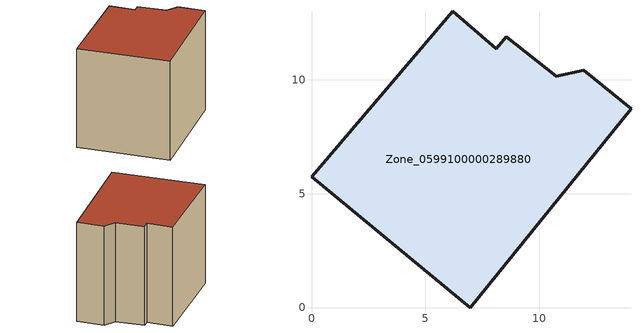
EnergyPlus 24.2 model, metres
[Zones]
Zone_0599100000289880
 floor ground (C_G): 6.96,0 0,5.73 6.2,13 8.11,11.37 8.55,11.9 10.75,10.16 11.96,10.43 14.03,8.73 z0
 wall outside (C_F): 0,5.73 6.96,0 14.03,8.73 11.96,10.43 10.75,10.16 8.55,11.9 8.11,11.37 6.2,13 0,5.73 z0:10.08
 roof outside (C_R): 10.75,10.16 8.55,11.9 8.11,11.37 6.2,13 0,5.73 6.96,0 14.03,8.73 11.96,10.43 z10.08
[BUILDING]
Pand.0599100000289880: North Axis=0; Terrain=City; Loads Convergence Tolerance Value=0.04; Temperature Convergence Tolerance Value=0.4; Solar Distribution=FullExterior; Maximum Number of Warmup Days=25; Minimum Number of Warmup Days=1
[Site:Location]
Rotterdam.The.Hague.AP_ZH_NLD Design_Conditions: Latitude=51.96; Longitude=4.45; Time Zone=1; Elevation=-4.5
[SITE:GROUNDTEMPERATURE:BUILDINGSURFACE]
18, 18, 18, 18, 18, 18, 18, 18, 18, 18, 18, 18
[MATERIAL] Thermal Absorptance=0.9; Solar Absorptance=0.7; Visible Absorptance=0.7
Name | Roughness | Thickness | Conductivity | Density | Specific Heat
G.TC.1946 | MediumSmooth | 0.15 | 1 | 540 | 1210
F.TC.1946 | Rough | 0.3 | 0.857143 | 1920 | 840
R.TC.1946 | MediumRough | 0.2 | 0.909091 | 1500 | 1000
[CONSTRUCTION]
C_G: G.TC.1946
C_F: F.TC.1946
C_R: R.TC.1946
[ZONE]
Zone_0599100000289880: Type=1; Multiplier=1; Ceiling Height=Autocalculate; Volume=Autocalculate; Floor Area=autocalculate; Part of Total Floor Area=Yes
[ZONEINFILTRATION:DESIGNFLOWRATE]
Infil_Zone_0599100000289880: Zone or ZoneList or Space or SpaceList=Zone_0599100000289880; Schedule=AlwaysOn; Design Flow Rate Calculation Method=Flow/Area; Flow Rate per Floor Area=0.003; Constant Term Coefficient=1; Temperature Term Coefficient=0; Velocity Term Coefficient=0; Velocity Squared Term Coefficient=0
[HVACTEMPLATE:ZONE:IDEALLOADSAIRSYSTEM]
Zone_0599100000289880: Maximum Heating Supply Air Temperature=50; Minimum Cooling Supply Air Temperature=13; Maximum Heating Supply Air Humidity Ratio=0.0156; Minimum Cooling Supply Air Humidity Ratio=0.0077; Heating Limit=NoLimit; Cooling Limit=NoLimit; Dehumidification Control Type=ConstantSensibleHeatRatio; Cooling Sensible Heat Ratio=0.7; Dehumidification Setpoint=60; Humidification Control Type=None; Humidification Setpoint=30; Outdoor Air Method=None; Outdoor Air Flow Rate per Person=0.00944; Outdoor Air Flow Rate per Zone Floor Area=0; Outdoor Air Flow Rate per Zone=0; Demand Controlled Ventilation Type=None; Outdoor Air Economizer Type=NoEconomizer; Heat Recovery Type=None; Sensible Heat Recovery Effectiveness=0.7; Latent Heat Recovery Effectiveness=0.65
[ZONECONTROL:THERMOSTAT]
ThermostatControl_Zone_0599100000289880: Zone or ZoneList=Zone_0599100000289880; Control Type Schedule=DualSetpointControlType; Control 1=Thermostat_Zone_0599100000289880; Temperature Difference Between Cutout And Setpoint=0
[THERMOSTATSETPOINT:DUALSETPOINT]
Thermostat_Zone_0599100000289880: Heating Setpoint Temperature Schedule=HeatingSetpoint_Zone_0599100000289880; Cooling Setpoint Temperature Schedule=CoolingSetpoint_Zone_0599100000289880
[SCHEDULE:COMPACT]
HeatingSetpoint_Zone_0599100000289880: Through: 12/31, For: AllDays, Until: 24:00, 21
CoolingSetpoint_Zone_0599100000289880: Through: 12/31, For: AllDays, Until: 24:00, 24
DualSetpointControlType: Through: 12/31, For: AllDays, Until: 24:00, 4
AlwaysOn: Through: 12/31, For: AllDays, Until: 24:00, 1
